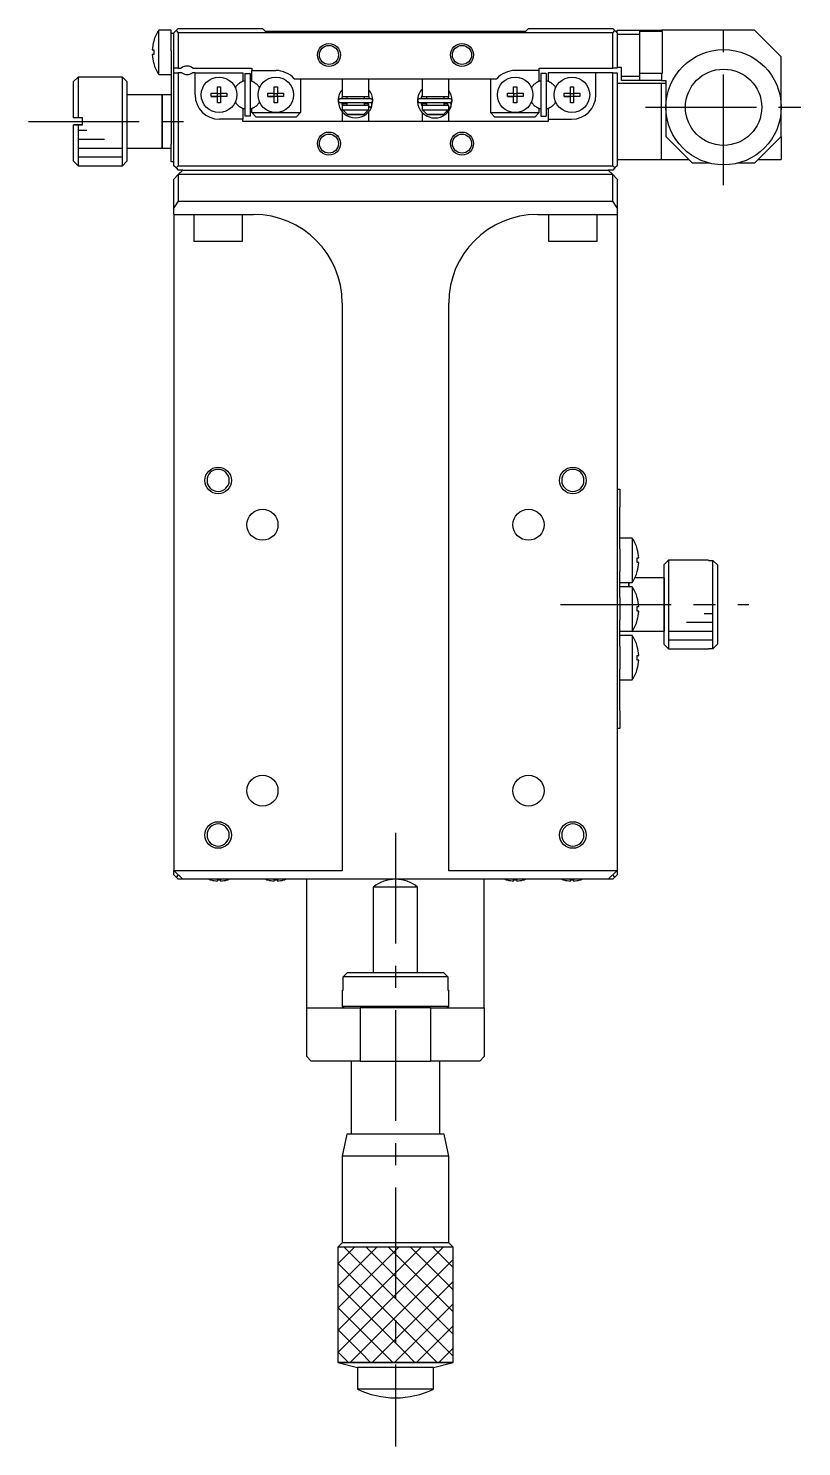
# Model space of a CAD drawing. Extents: x -319 to 370, y 6 to 505.
# Drawn here: x -66 to 21.2, y 344.7 to 504.7 of the extents above; entities that cross this region are included whole.
import ezdxf

# ---------------------------------------------------------------- set-up
doc = ezdxf.new("R2010")
doc.units = 0
doc.header["$LTSCALE"] = 10
doc.linetypes.add('CENTER', pattern=[2, 1.25, -0.25, 0.25, -0.25])
doc.linetypes.add('DASHED', pattern=[3.5, 2, -1.5])
doc.layers.get('0').update_dxf_attribs({"linetype": 'CONTINUOUS'})
doc.layers.add('CENTER', color=1, linetype='CENTER')

msp = doc.modelspace()

# ---------------------------------------------------------------- linework, layer by layer
at = {"color": 7, "linetype": 'CONTINUOUS'}
for p, q in [((-51.261855, 499.471103), (-51.261855, 504.471103)), ((-49.870198, 504.471103), (-51.261855, 504.471103)), ((-49.870198, 504.121103), (-49.870198, 504.471103)), ((-49.870198, 504.121103), (-49.570198, 504.121103)), ((-49.870198, 502.121103), (-49.870198, 504.121103)), ((-49.570198, 504.171103), (-49.320198, 504.421103)), ((-49.570198, 500.171103), (-49.570198, 504.171103)), ((-49.070198, 504.671103), (-49.320198, 504.421103)), ((-49.320198, 504.421103), (-49.070198, 504.171103)), ((-49.070198, 504.671103), (-39.570198, 504.671103)), ((-49.070198, 504.171103), (-49.070198, 500.171103)), ((-0.070198, 504.171103), (-49.070198, 504.171103)), ((-39.220198, 504.321103), (-39.570198, 504.671103)), ((-9.920198, 504.321103), (-39.220198, 504.321103)), ((-9.570198, 504.671103), (-9.920198, 504.321103)), ((-9.570198, 504.671103), (-0.070198, 504.671103)), ((0.179802, 504.421103), (-0.070198, 504.671103)), ((-0.070198, 504.171103), (0.179802, 504.421103)), ((-0.070198, 500.171103), (-0.070198, 504.171103)), ((0.179802, 504.421103), (0.429802, 504.171103)), ((0.429802, 504.471103), (2.929802, 504.471103)), ((0.429802, 504.171103), (0.429802, 504.471103)), ((0.429802, 504.171103), (0.429802, 500.171103)), ((2.929802, 504.471103), (2.929802, 503.971103)), ((2.929802, 504.471103), (5.429802, 504.471103)), ((5.429802, 504.401925), (2.929802, 504.401925)), ((5.529802, 504.321103), (2.929802, 504.321103)), ((5.429802, 504.471103), (5.429802, 504.401925)), ((15.929802, 504.471103), (5.429802, 504.471103)), ((5.429802, 504.401925), (5.429802, 504.321103)), ((5.529802, 499.621103), (5.529802, 504.321103)), ((18.929802, 501.471103), (15.929802, 504.471103)), ((-51.839634, 503.233036), (-51.832778, 503.229693)), ((2.929802, 503.971103), (0.429802, 503.971103)), ((2.929802, 503.971103), (2.929802, 499.271103)), ((-52.00515, 502.231103), (-51.832778, 502.231103)), ((-51.832778, 501.711103), (-52.00515, 501.711103)), ((-51.832778, 502.231103), (-51.832778, 501.711103)), ((-49.870198, 502.121103), (-49.870198, 500.896103)), ((-49.870198, 500.896103), (-49.870198, 491.621103)), ((18.929802, 495.771103), (18.929802, 501.471103)), ((-51.832778, 500.712514), (-51.839634, 500.70917)), ((-51.261855, 499.471103), (-49.870198, 499.471103)), ((-49.570198, 499.671103), (-49.570198, 500.171103)), ((-49.070198, 500.171103), (-49.570198, 500.171103)), ((-49.570198, 489.171103), (-49.570198, 499.671103)), ((-49.570198, 499.671103), (-49.070198, 499.671103)), ((-49.070198, 500.171103), (-48.731636, 500.171103)), ((-49.070198, 499.671103), (-49.070198, 489.171103)), ((-48.670198, 499.671103), (-49.070198, 499.671103)), ((-47.170198, 499.671103), (-47.470198, 499.671103)), ((-47.40876, 500.171103), (-40.770198, 500.171103)), ((-47.170198, 497.171103), (-47.170198, 499.671103)), ((-47.170198, 499.671103), (-41.770198, 499.671103)), ((-41.770198, 499.671103), (-41.770198, 498.715515)), ((-41.570198, 499.571103), (-41.570198, 494.771103)), ((-41.570198, 499.571103), (-40.970198, 499.571103)), ((-40.970198, 499.571103), (-40.970198, 494.771103)), ((-40.770198, 500.171103), (-40.770198, 499.921103)), ((-40.770198, 499.921103), (-38.070198, 499.921103)), ((-40.770198, 498.715515), (-40.770198, 499.921103)), ((-8.370198, 499.921103), (-11.070198, 499.921103)), ((-8.370198, 499.921103), (-8.370198, 500.171103)), ((-8.370198, 500.171103), (-0.070198, 500.171103)), ((-8.370198, 498.715515), (-8.370198, 499.921103)), ((-7.570198, 499.571103), (-8.170198, 499.571103)), ((-8.170198, 499.571103), (-8.170198, 494.771103)), ((-7.570198, 499.571103), (-7.570198, 494.771103)), ((-7.370198, 499.671103), (-7.370198, 498.715515)), ((-1.970198, 499.671103), (-7.370198, 499.671103)), ((-1.970198, 497.171103), (-1.970198, 499.671103)), ((-0.070198, 499.671103), (-1.970198, 499.671103)), ((0.429802, 500.171103), (-0.070198, 500.171103)), ((-0.070198, 489.171103), (-0.070198, 499.671103)), ((-0.070198, 499.671103), (0.429802, 499.671103)), ((0.929802, 500.271103), (0.429802, 500.271103)), ((0.429802, 499.671103), (0.429802, 489.171103)), ((0.929802, 499.271103), (0.929802, 500.271103)), ((0.929802, 499.271103), (2.929802, 499.271103)), ((0.929802, 498.771103), (0.929802, 499.271103)), ((2.929802, 499.621103), (5.529802, 499.621103)), ((2.929802, 499.271103), (2.929802, 498.771103)), ((5.429802, 499.621103), (5.429802, 498.811367)), ((-60.370198, 499.171103), (-60.870198, 498.671103)), ((-60.870198, 494.571103), (-60.870198, 498.671103)), ((-60.370198, 499.171103), (-60.370198, 494.571103)), ((-55.370198, 499.171103), (-60.370198, 499.171103)), ((-55.370198, 489.171103), (-55.370198, 499.171103)), ((-54.870198, 498.671103), (-55.370198, 499.171103)), ((-54.870198, 498.671103), (-54.870198, 489.671103)), ((-44.650198, 498.057465), (-44.290198, 498.057465)), ((-44.650198, 497.351103), (-44.650198, 498.057465)), ((-44.290198, 498.057465), (-44.290198, 497.351103)), ((-41.770198, 498.715515), (-42.063948, 498.545919)), ((-40.476448, 498.545919), (-40.770198, 498.715515)), ((-38.250198, 498.057465), (-37.890198, 498.057465)), ((-38.250198, 497.351103), (-38.250198, 498.057465)), ((-37.890198, 498.057465), (-37.890198, 497.351103)), ((-35.991135, 498.971103), (-13.14926, 498.971103)), ((-35.270198, 498.971103), (-35.270198, 495.171103)), ((-30.570198, 498.971103), (-30.570198, 496.971103)), ((-27.570198, 496.971103), (-27.570198, 498.971103)), ((-21.570198, 498.971103), (-21.570198, 496.971103)), ((-18.570198, 496.971103), (-18.570198, 498.971103)), ((-13.870198, 498.971103), (-13.870198, 495.171103)), ((-11.250198, 498.057465), (-10.890198, 498.057465)), ((-11.250198, 497.351103), (-11.250198, 498.057465)), ((-10.890198, 498.057465), (-10.890198, 497.351103)), ((-8.663948, 498.545919), (-8.370198, 498.715515)), ((-7.370198, 498.715515), (-7.076448, 498.545919)), ((-4.850198, 498.057465), (-4.490198, 498.057465)), ((-4.850198, 497.351103), (-4.850198, 498.057465)), ((-4.490198, 498.057465), (-4.490198, 497.351103)), ((0.429802, 498.471103), (5.429802, 498.471103)), ((2.929802, 498.771103), (0.929802, 498.771103)), ((2.929802, 498.811367), (5.429802, 498.811367)), ((5.429802, 498.771103), (2.929802, 498.771103)), ((5.429802, 498.811367), (5.429802, 498.771103)), ((5.429802, 498.771103), (5.929802, 498.771103)), ((5.429802, 489.871103), (5.429802, 498.471103)), ((5.429802, 498.471103), (5.929802, 498.471103)), ((5.929802, 498.771103), (5.929802, 495.771103)), ((-50.870198, 497.171103), (-54.870198, 497.171103)), ((-50.870198, 497.171103), (-50.870198, 491.171103)), ((-50.870198, 491.171103), (-50.870198, 497.171103)), ((-49.870198, 497.171103), (-50.870198, 497.171103)), ((-45.356559, 497.351103), (-44.650198, 497.351103)), ((-45.356559, 496.991103), (-45.356559, 497.351103)), ((-44.650198, 496.991103), (-45.356559, 496.991103)), ((-45.356559, 496.991103), (-44.650198, 496.991103)), ((-44.639826, 497.340731), (-44.650198, 497.351103)), ((-44.639826, 497.001475), (-44.650198, 496.991103)), ((-44.650198, 496.284742), (-44.650198, 496.991103)), ((-44.290198, 496.284742), (-44.650198, 496.284742)), ((-44.639826, 497.340731), (-44.30057, 497.340731)), ((-44.639826, 497.001475), (-44.639826, 497.340731)), ((-44.30057, 497.001475), (-44.639826, 497.001475)), ((-44.30057, 497.340731), (-44.290198, 497.351103)), ((-44.30057, 497.340731), (-44.30057, 497.001475)), ((-44.30057, 497.001475), (-44.290198, 496.991103)), ((-44.290198, 497.351103), (-43.583836, 497.351103)), ((-44.290198, 496.991103), (-44.290198, 496.284742)), ((-43.583836, 496.991103), (-44.290198, 496.991103)), ((-43.583836, 496.991103), (-44.290198, 496.991103)), ((-43.583836, 497.351103), (-43.583836, 496.991103)), ((-38.956559, 497.351103), (-38.250198, 497.351103)), ((-38.956559, 496.991103), (-38.956559, 497.351103)), ((-38.250198, 496.991103), (-38.956559, 496.991103)), ((-38.956559, 496.991103), (-38.250198, 496.991103)), ((-38.239826, 497.340731), (-38.250198, 497.351103)), ((-38.239826, 497.001475), (-38.250198, 496.991103)), ((-38.250198, 496.284742), (-38.250198, 496.991103)), ((-37.890198, 496.284742), (-38.250198, 496.284742)), ((-38.239826, 497.340731), (-37.90057, 497.340731)), ((-38.239826, 497.001475), (-38.239826, 497.340731)), ((-37.90057, 497.001475), (-38.239826, 497.001475)), ((-37.90057, 497.340731), (-37.890198, 497.351103)), ((-37.90057, 497.340731), (-37.90057, 497.001475)), ((-37.90057, 497.001475), (-37.890198, 496.991103)), ((-37.890198, 497.351103), (-37.183836, 497.351103)), ((-37.890198, 496.991103), (-37.890198, 496.284742)), ((-37.183836, 496.991103), (-37.890198, 496.991103)), ((-37.183836, 496.991103), (-37.890198, 496.991103)), ((-37.183836, 497.351103), (-37.183836, 496.991103)), ((-31.027018, 496.497014), (-31.023391, 496.396389)), ((-27.328244, 496.718953), (-30.828244, 496.718953)), ((-30.828244, 496.318953), (-27.328244, 496.318953)), ((-30.528798, 495.970923), (-30.616243, 496.318951)), ((-30.615925, 496.718955), (-30.561619, 496.971216)), ((-30.570198, 496.971103), (-30.070198, 496.971103)), ((-30.570198, 496.971103), (-27.570198, 496.971103)), ((-30.526727, 496.025229), (-30.526263, 496.040062)), ((-30.526432, 496.010393), (-30.526727, 496.025229)), ((-30.525379, 495.995596), (-30.526432, 496.010393)), ((-30.526263, 496.040062), (-30.525042, 496.054855)), ((-30.525042, 496.054855), (-30.523067, 496.069567)), ((-30.523067, 496.069567), (-30.520344, 496.08416)), ((-30.520344, 496.08416), (-30.51688, 496.098595)), ((-30.51688, 496.098595), (-30.512686, 496.112834)), ((-30.512686, 496.112834), (-30.507773, 496.126841)), ((-30.507773, 496.126841), (-30.502156, 496.140579)), ((-30.502156, 496.140579), (-30.495852, 496.154013)), ((-30.495852, 496.154013), (-30.488878, 496.167109)), ((-30.488878, 496.167109), (-30.481254, 496.179834)), ((-30.070198, 496.171103), (-30.486947, 496.171103)), ((-30.481254, 496.179834), (-30.473, 496.192157)), ((-30.473, 496.192157), (-30.464141, 496.204048)), ((-30.464141, 496.204048), (-30.4547, 496.215478)), ((-30.4547, 496.215478), (-30.444703, 496.22642)), ((-30.444703, 496.22642), (-30.434176, 496.236847)), ((-30.434176, 496.236847), (-30.423147, 496.246737)), ((-30.423147, 496.246737), (-30.411644, 496.256067)), ((-30.411644, 496.256067), (-30.399698, 496.264815)), ((-30.399698, 496.264815), (-30.387338, 496.272962)), ((-30.387338, 496.272962), (-30.374596, 496.280489)), ((-30.374596, 496.280489), (-30.361503, 496.287382)), ((-30.361503, 496.287382), (-30.348091, 496.293624)), ((-30.348091, 496.293624), (-30.334393, 496.299203)), ((-30.334393, 496.299203), (-30.320442, 496.304106)), ((-30.320442, 496.304106), (-30.306273, 496.308324)), ((-30.306273, 496.308324), (-30.291917, 496.311847)), ((-30.291917, 496.311847), (-30.27741, 496.314669)), ((-30.27741, 496.314669), (-30.262786, 496.316784)), ((-30.262786, 496.316784), (-30.248079, 496.318187)), ((-30.248079, 496.318187), (-30.233323, 496.318876)), ((-30.233323, 496.318876), (-30.226633, 496.318953)), ((-30.070198, 496.971103), (-28.070198, 496.971103)), ((-30.070198, 496.971103), (-28.070198, 496.971103)), ((-30.070198, 496.971103), (-30.070198, 496.718953)), ((-30.070198, 496.318953), (-30.070198, 495.971103)), ((-28.070198, 496.971103), (-27.570198, 496.971103)), ((-28.070198, 496.718953), (-28.070198, 496.971103)), ((-28.070198, 495.971103), (-28.070198, 496.318953)), ((-27.669979, 496.171103), (-28.070198, 496.171103)), ((-27.929855, 496.318953), (-27.915866, 496.318625)), ((-27.915866, 496.318625), (-27.901135, 496.317583)), ((-27.901135, 496.317583), (-27.886473, 496.315829)), ((-27.886473, 496.315829), (-27.871914, 496.313367)), ((-27.871914, 496.313367), (-27.857494, 496.310202)), ((-27.857494, 496.310202), (-27.843246, 496.306343)), ((-27.843246, 496.306343), (-27.829203, 496.301796)), ((-27.829203, 496.301796), (-27.815398, 496.296572)), ((-27.815398, 496.296572), (-27.801865, 496.290683)), ((-27.801865, 496.290683), (-27.788635, 496.284141)), ((-27.788635, 496.284141), (-27.77574, 496.27696)), ((-27.77574, 496.27696), (-27.763212, 496.269156)), ((-27.763212, 496.269156), (-27.751081, 496.260747)), ((-27.751081, 496.260747), (-27.739377, 496.25175)), ((-27.739377, 496.25175), (-27.72813, 496.242187)), ((-27.72813, 496.242187), (-27.717367, 496.232077)), ((-27.717367, 496.232077), (-27.707116, 496.221445)), ((-27.707116, 496.221445), (-27.697404, 496.210314)), ((-27.697404, 496.210314), (-27.688256, 496.198711)), ((-27.688256, 496.198711), (-27.679697, 496.186662)), ((-27.679697, 496.186662), (-27.671749, 496.174196)), ((-27.671749, 496.174196), (-27.664435, 496.161343)), ((-27.664435, 496.161343), (-27.657775, 496.148133)), ((-27.657775, 496.148133), (-27.651787, 496.1346)), ((-27.651787, 496.1346), (-27.64649, 496.120776)), ((-27.64649, 496.120776), (-27.641898, 496.106697)), ((-27.641898, 496.106697), (-27.638026, 496.092398)), ((-27.638026, 496.092398), (-27.634885, 496.077915)), ((-27.634885, 496.077915), (-27.632485, 496.063287)), ((-27.632485, 496.063287), (-27.630833, 496.048551)), ((-27.630413, 496.004085), (-27.631788, 495.989307)), ((-27.630833, 496.048551), (-27.629935, 496.033746)), ((-27.629795, 496.018911), (-27.630413, 496.004085)), ((-27.629935, 496.033746), (-27.629795, 496.018911)), ((-27.595011, 496.971238), (-27.540263, 496.71898)), ((-27.296406, 496.319635), (-27.297242, 496.321393)), ((-27.282389, 496.288045), (-27.296406, 496.319635)), ((-27.26997, 496.255808), (-27.282389, 496.288045)), ((-27.259178, 496.223002), (-27.26997, 496.255808)), ((-27.265163, 495.803935), (-27.129564, 496.491629)), ((-27.250039, 496.189708), (-27.259178, 496.223002)), ((-27.242576, 496.156008), (-27.250039, 496.189708)), ((-27.236806, 496.121983), (-27.242576, 496.156008)), ((-27.232743, 496.087717), (-27.236806, 496.121983)), ((-27.230397, 496.053294), (-27.232743, 496.087717)), ((-27.230875, 495.984313), (-27.229774, 496.018798)), ((-27.229774, 496.018798), (-27.230397, 496.053294)), ((-22.08506, 496.486274), (-22.081434, 496.38565)), ((-18.386287, 496.708214), (-21.886287, 496.708214)), ((-21.886287, 496.308214), (-18.386287, 496.308214)), ((-21.589084, 495.966158), (-21.674286, 496.308212)), ((-21.673968, 496.708216), (-21.605735, 497.004039)), ((-21.605735, 497.004039), (-21.570333, 497.098925)), ((-21.584769, 496.01449), (-21.584306, 496.029323)), ((-21.584474, 495.999654), (-21.584769, 496.01449)), ((-21.584306, 496.029323), (-21.583085, 496.044116)), ((-21.583085, 496.044116), (-21.58111, 496.058828)), ((-21.58111, 496.058828), (-21.578386, 496.073421)), ((-21.578386, 496.073421), (-21.574922, 496.087856)), ((-21.574922, 496.087856), (-21.570728, 496.102095)), ((-21.570728, 496.102095), (-21.565816, 496.116102)), ((-21.570198, 496.971103), (-18.570198, 496.971103)), ((-21.570198, 496.971103), (-21.070198, 496.971103)), ((-21.570198, 496.103607), (-21.570198, 495.971103)), ((-21.565816, 496.116102), (-21.560199, 496.12984)), ((-21.560199, 496.12984), (-21.553895, 496.143274)), ((-21.553895, 496.143274), (-21.54692, 496.15637)), ((-21.54692, 496.15637), (-21.539296, 496.169095)), ((-21.539296, 496.169095), (-21.531043, 496.181418)), ((-21.070198, 496.171103), (-21.538023, 496.171103)), ((-21.531043, 496.181418), (-21.522184, 496.193309)), ((-21.522184, 496.193309), (-21.512743, 496.204739)), ((-21.512743, 496.204739), (-21.502745, 496.21568)), ((-21.502745, 496.21568), (-21.492218, 496.226108)), ((-21.492218, 496.226108), (-21.481189, 496.235998)), ((-21.481189, 496.235998), (-21.469687, 496.245328)), ((-21.469687, 496.245328), (-21.45774, 496.254076)), ((-21.45774, 496.254076), (-21.445381, 496.262222)), ((-21.445381, 496.262222), (-21.432638, 496.26975)), ((-21.432638, 496.26975), (-21.419545, 496.276643)), ((-21.419545, 496.276643), (-21.406133, 496.282885)), ((-21.406133, 496.282885), (-21.392436, 496.288463)), ((-21.392436, 496.288463), (-21.378485, 496.293367)), ((-21.378485, 496.293367), (-21.364315, 496.297584)), ((-21.364315, 496.297584), (-21.34996, 496.301108)), ((-21.34996, 496.301108), (-21.335453, 496.30393)), ((-21.335453, 496.30393), (-21.320828, 496.306044)), ((-21.320828, 496.306044), (-21.306121, 496.307448)), ((-21.306121, 496.307448), (-21.291366, 496.308137)), ((-21.291366, 496.308137), (-21.284676, 496.308214)), ((-21.070198, 496.971103), (-19.070198, 496.971103)), ((-21.070198, 496.971103), (-19.070198, 496.971103)), ((-21.070198, 496.971103), (-21.070198, 496.708214)), ((-21.070198, 496.308214), (-21.070198, 495.971103)), ((-19.070198, 496.971103), (-18.570198, 496.971103)), ((-19.070198, 496.708214), (-19.070198, 496.971103)), ((-19.070198, 495.971103), (-19.070198, 496.308214)), ((-18.73462, 496.171103), (-19.070198, 496.171103)), ((-18.987898, 496.308214), (-18.973909, 496.307886)), ((-18.973909, 496.307886), (-18.959177, 496.306844)), ((-18.959177, 496.306844), (-18.944515, 496.30509)), ((-18.944515, 496.30509), (-18.929957, 496.302628)), ((-18.929957, 496.302628), (-18.915537, 496.299463)), ((-18.915537, 496.299463), (-18.901288, 496.295603)), ((-18.901288, 496.295603), (-18.887245, 496.291057)), ((-18.887245, 496.291057), (-18.873441, 496.285833)), ((-18.873441, 496.285833), (-18.859907, 496.279944)), ((-18.859907, 496.279944), (-18.846677, 496.273402)), ((-18.846677, 496.273402), (-18.833783, 496.266221)), ((-18.833783, 496.266221), (-18.821255, 496.258417)), ((-18.821255, 496.258417), (-18.809124, 496.250008)), ((-18.809124, 496.250008), (-18.79742, 496.241011)), ((-18.79742, 496.241011), (-18.786172, 496.231447)), ((-18.786172, 496.231447), (-18.775409, 496.221338)), ((-18.775409, 496.221338), (-18.765159, 496.210706)), ((-18.765159, 496.210706), (-18.755447, 496.199575)), ((-18.755447, 496.199575), (-18.746299, 496.187972)), ((-18.746299, 496.187972), (-18.737739, 496.175923)), ((-18.737739, 496.175923), (-18.729792, 496.163457)), ((-18.729792, 496.163457), (-18.722478, 496.150604)), ((-18.722478, 496.150604), (-18.715817, 496.137394)), ((-18.715817, 496.137394), (-18.70983, 496.123861)), ((-18.70983, 496.123861), (-18.704533, 496.110037)), ((-18.704533, 496.110037), (-18.699941, 496.095958)), ((-18.699941, 496.095958), (-18.696069, 496.081659)), ((-18.696069, 496.081659), (-18.692927, 496.067176)), ((-18.692927, 496.067176), (-18.690527, 496.052548)), ((-18.690527, 496.052548), (-18.688875, 496.037812)), ((-18.688875, 496.037812), (-18.687978, 496.023007)), ((-18.687837, 496.008172), (-18.688455, 495.993346)), ((-18.687978, 496.023007), (-18.687837, 496.008172)), ((-18.656384, 496.971255), (-18.598305, 496.708241)), ((-18.354449, 496.308895), (-18.355285, 496.310653)), ((-18.340432, 496.277306), (-18.354449, 496.308895)), ((-18.328013, 496.245069), (-18.340432, 496.277306)), ((-18.317221, 496.212263), (-18.328013, 496.245069)), ((-18.323206, 495.793195), (-18.187606, 496.48089)), ((-18.308082, 496.178969), (-18.317221, 496.212263)), ((-18.300619, 496.145269), (-18.308082, 496.178969)), ((-18.294848, 496.111244), (-18.300619, 496.145269)), ((-18.290785, 496.076978), (-18.294848, 496.111244)), ((-18.288439, 496.042555), (-18.290785, 496.076978)), ((-18.288918, 495.973573), (-18.287816, 496.008059)), ((-18.287816, 496.008059), (-18.288439, 496.042555)), ((-11.956559, 497.351103), (-11.250198, 497.351103)), ((-11.956559, 496.991103), (-11.956559, 497.351103)), ((-11.250198, 496.991103), (-11.956559, 496.991103)), ((-11.956559, 496.991103), (-11.250198, 496.991103)), ((-11.239826, 497.340731), (-11.250198, 497.351103)), ((-11.239826, 497.001475), (-11.250198, 496.991103)), ((-11.250198, 496.284742), (-11.250198, 496.991103)), ((-10.890198, 496.284742), (-11.250198, 496.284742)), ((-11.239826, 497.340731), (-10.90057, 497.340731)), ((-11.239826, 497.001475), (-11.239826, 497.340731)), ((-10.90057, 497.001475), (-11.239826, 497.001475)), ((-10.90057, 497.340731), (-10.890198, 497.351103)), ((-10.90057, 497.340731), (-10.90057, 497.001475)), ((-10.90057, 497.001475), (-10.890198, 496.991103)), ((-10.890198, 497.351103), (-10.183836, 497.351103)), ((-10.890198, 496.991103), (-10.890198, 496.284742)), ((-10.183836, 496.991103), (-10.890198, 496.991103)), ((-10.183836, 496.991103), (-10.890198, 496.991103)), ((-10.183836, 497.351103), (-10.183836, 496.991103)), ((-5.556559, 497.351103), (-4.850198, 497.351103)), ((-5.556559, 496.991103), (-5.556559, 497.351103)), ((-4.850198, 496.991103), (-5.556559, 496.991103)), ((-5.556559, 496.991103), (-4.850198, 496.991103)), ((-4.839826, 497.340731), (-4.850198, 497.351103)), ((-4.839826, 497.001475), (-4.850198, 496.991103)), ((-4.850198, 496.284742), (-4.850198, 496.991103)), ((-4.490198, 496.284742), (-4.850198, 496.284742)), ((-4.839826, 497.340731), (-4.50057, 497.340731)), ((-4.839826, 497.001475), (-4.839826, 497.340731)), ((-4.50057, 497.001475), (-4.839826, 497.001475)), ((-4.50057, 497.340731), (-4.490198, 497.351103)), ((-4.50057, 497.340731), (-4.50057, 497.001475)), ((-4.50057, 497.001475), (-4.490198, 496.991103)), ((-4.490198, 497.351103), (-3.783836, 497.351103)), ((-4.490198, 496.991103), (-4.490198, 496.284742)), ((-3.783836, 496.991103), (-4.490198, 496.991103)), ((-3.783836, 496.991103), (-4.490198, 496.991103)), ((-3.783836, 497.351103), (-3.783836, 496.991103)), ((-60.370198, 494.571103), (-60.870198, 494.571103)), ((-59.870198, 494.571103), (-60.370198, 494.571103)), ((-59.870198, 493.771103), (-59.870198, 494.571103)), ((-41.770198, 494.421103), (-44.420198, 494.421103)), ((-42.063948, 495.796288), (-41.770198, 495.626691)), ((-41.770198, 495.626691), (-41.770198, 494.421103)), ((-41.770198, 494.171103), (-41.770198, 494.421103)), ((-40.970198, 494.771103), (-41.570198, 494.771103)), ((-40.770198, 495.626691), (-40.476448, 495.796288)), ((-40.770198, 495.171103), (-40.770198, 495.626691)), ((-40.770198, 495.171103), (-38.070198, 495.171103)), ((-40.270198, 494.671103), (-40.770198, 495.171103)), ((-35.770198, 494.671103), (-40.270198, 494.671103)), ((-38.070198, 495.171103), (-35.270198, 495.171103)), ((-35.270198, 495.171103), (-35.770198, 494.671103)), ((-30.891087, 495.804606), (-30.87106, 495.751939)), ((-30.870209, 495.752379), (-30.846623, 495.699468)), ((-27.570198, 495.971103), (-30.570198, 495.971103)), ((-30.570198, 495.971103), (-30.570198, 495.471103)), ((-30.570198, 495.471103), (-30.515881, 495.471103)), ((-30.570198, 495.266164), (-30.570198, 495.266061)), ((-30.570198, 495.265816), (-30.570198, 495.26571)), ((-30.570198, 495.264979), (-30.570198, 494.171103)), ((-30.523573, 495.980874), (-30.525379, 495.995596)), ((-30.521946, 495.971089), (-30.523573, 495.980874)), ((-30.515881, 495.471103), (-27.624515, 495.471103)), ((-29.986713, 494.971103), (-30.515881, 495.471103)), ((-28.153683, 494.971103), (-29.986713, 494.971103)), ((-29.986713, 494.971103), (-28.153683, 494.971103)), ((-27.624515, 495.471103), (-28.153683, 494.971103)), ((-27.633916, 495.974618), (-27.634542, 495.971091)), ((-27.631788, 495.989307), (-27.633916, 495.974618)), ((-27.624515, 495.471103), (-27.570198, 495.471103)), ((-27.518524, 495.812744), (-27.570207, 495.838181)), ((-27.570198, 495.471103), (-27.570198, 495.971103)), ((-27.570198, 495.849272), (-27.557789, 495.842932)), ((-27.570198, 494.171103), (-27.570198, 495.284444)), ((-27.557789, 495.842932), (-27.544833, 495.836515)), ((-27.544833, 495.836515), (-27.531412, 495.830062)), ((-27.531412, 495.830062), (-27.517607, 495.823611)), ((-27.290236, 495.743067), (-27.518524, 495.812744)), ((-27.517607, 495.823611), (-27.503504, 495.817204)), ((-27.503504, 495.817204), (-27.48919, 495.810879)), ((-27.48919, 495.810879), (-27.474754, 495.804676)), ((-27.474754, 495.804676), (-27.460284, 495.798633)), ((-27.460284, 495.798633), (-27.445869, 495.792787)), ((-27.445869, 495.792787), (-27.4316, 495.787175)), ((-27.4316, 495.787175), (-27.417563, 495.78183)), ((-27.417563, 495.78183), (-27.403846, 495.776786)), ((-27.403846, 495.776786), (-27.390533, 495.772074)), ((-27.390533, 495.772074), (-27.377706, 495.767724)), ((-27.377706, 495.767724), (-27.365445, 495.763761)), ((-27.365445, 495.763761), (-27.353825, 495.760211)), ((-27.353825, 495.760211), (-27.342919, 495.757095)), ((-27.342919, 495.757095), (-27.332792, 495.754433)), ((-27.332792, 495.754433), (-27.323509, 495.752241)), ((-27.323509, 495.752241), (-27.315125, 495.750532)), ((-27.315125, 495.750532), (-27.307694, 495.749318)), ((-27.307694, 495.749318), (-27.30126, 495.748605)), ((-27.30126, 495.748605), (-27.295864, 495.748399)), ((-27.295864, 495.748399), (-27.291538, 495.748699)), ((-27.291538, 495.748699), (-27.289322, 495.749164)), ((-27.289322, 495.749164), (-27.285428, 495.751939)), ((-27.285428, 495.751939), (-27.273274, 495.78233)), ((-27.273274, 495.78233), (-27.262021, 495.81499)), ((-27.262021, 495.81499), (-27.252415, 495.848163)), ((-27.252415, 495.848163), (-27.244481, 495.881764)), ((-27.244481, 495.881764), (-27.238237, 495.915712)), ((-27.238237, 495.915712), (-27.233699, 495.949923)), ((-27.233699, 495.949923), (-27.230875, 495.984313)), ((-21.94913, 495.793867), (-21.929103, 495.7412)), ((-21.928252, 495.74164), (-21.904666, 495.688729)), ((-21.570311, 495.918277), (-21.589084, 495.966158)), ((-21.583422, 495.984856), (-21.584474, 495.999654)), ((-21.581722, 495.970857), (-21.583422, 495.984856)), ((-21.570277, 495.922228), (-21.581722, 495.970857)), ((-18.570198, 495.971103), (-21.570198, 495.971103)), ((-21.570198, 495.971103), (-21.570198, 495.471103)), ((-21.570198, 495.471103), (-21.515881, 495.471103)), ((-21.570198, 495.188465), (-21.570198, 494.171103)), ((-21.515881, 495.471103), (-18.624515, 495.471103)), ((-20.986713, 494.971103), (-21.515881, 495.471103)), ((-19.153683, 494.971103), (-20.986713, 494.971103)), ((-20.986713, 494.971103), (-19.153683, 494.971103)), ((-18.624515, 495.471103), (-19.153683, 494.971103)), ((-18.68983, 495.978568), (-18.690818, 495.97109)), ((-18.688455, 495.993346), (-18.68983, 495.978568)), ((-18.624515, 495.471103), (-18.570198, 495.471103)), ((-18.348281, 495.732329), (-18.570201, 495.799112)), ((-18.570198, 495.471103), (-18.570198, 495.971103)), ((-18.570198, 495.810374), (-18.556258, 495.804107)), ((-18.570198, 495.349398), (-18.570198, 495.349686)), ((-18.570198, 495.348283), (-18.570198, 495.348495)), ((-18.570198, 494.171103), (-18.570198, 495.348239)), ((-18.556258, 495.804107), (-18.542145, 495.797934)), ((-18.542145, 495.797934), (-18.527945, 495.791892)), ((-18.527945, 495.791892), (-18.513741, 495.786016)), ((-18.513741, 495.786016), (-18.499618, 495.780341)), ((-18.499618, 495.780341), (-18.485661, 495.774901)), ((-18.485661, 495.774901), (-18.471952, 495.769729)), ((-18.471952, 495.769729), (-18.458573, 495.764856)), ((-18.458573, 495.764856), (-18.445603, 495.76031)), ((-18.445603, 495.76031), (-18.433121, 495.756118)), ((-18.433121, 495.756118), (-18.421199, 495.752306)), ((-18.421199, 495.752306), (-18.40991, 495.748896)), ((-18.40991, 495.748896), (-18.39932, 495.745908)), ((-18.39932, 495.745908), (-18.389493, 495.743361)), ((-18.389493, 495.743361), (-18.380487, 495.741269)), ((-18.380487, 495.741269), (-18.372356, 495.739645)), ((-18.372356, 495.739645), (-18.365147, 495.738498)), ((-18.365147, 495.738498), (-18.358905, 495.737836)), ((-18.358905, 495.737836), (-18.353666, 495.737663)), ((-18.353666, 495.737663), (-18.349461, 495.737978)), ((-18.349461, 495.737978), (-18.347365, 495.738424)), ((-18.347365, 495.738424), (-18.343471, 495.7412)), ((-18.343471, 495.7412), (-18.331317, 495.77159)), ((-18.331317, 495.77159), (-18.320063, 495.804251)), ((-18.320063, 495.804251), (-18.310458, 495.837424)), ((-18.310458, 495.837424), (-18.302524, 495.871025)), ((-18.302524, 495.871025), (-18.29628, 495.904973)), ((-18.29628, 495.904973), (-18.291741, 495.939183)), ((-18.291741, 495.939183), (-18.288918, 495.973573)), ((-13.870198, 495.171103), (-11.070198, 495.171103)), ((-13.370198, 494.671103), (-13.870198, 495.171103)), ((-8.870198, 494.671103), (-13.370198, 494.671103)), ((-11.070198, 495.171103), (-8.370198, 495.171103)), ((-8.370198, 495.171103), (-8.870198, 494.671103)), ((-8.370198, 495.626691), (-8.663948, 495.796288)), ((-8.370198, 495.171103), (-8.370198, 495.626691)), ((-8.170198, 494.771103), (-7.570198, 494.771103)), ((-7.076448, 495.796288), (-7.370198, 495.626691)), ((-7.370198, 495.626691), (-7.370198, 494.421103)), ((-7.370198, 494.421103), (-7.370198, 494.171103)), ((-7.370198, 494.421103), (-4.720198, 494.421103)), ((5.929802, 495.771103), (5.929802, 492.471103)), ((18.929802, 492.471103), (18.929802, 495.771103)), ((-60.370198, 493.771103), (-60.870198, 493.771103)), ((-60.870198, 493.771103), (-60.370198, 493.771103)), ((-60.870198, 489.671103), (-60.870198, 493.771103)), ((-59.870198, 493.771103), (-60.370198, 493.771103)), ((-60.370198, 493.771103), (-60.370198, 489.171103)), ((-60.370198, 493.771103), (-59.870198, 493.771103)), ((-39.570198, 494.171103), (-41.770198, 494.171103)), ((-7.370198, 494.171103), (-39.570198, 494.171103)), ((-49.870198, 489.621103), (-49.870198, 491.621103)), ((5.929802, 492.471103), (8.929802, 489.471103)), ((15.929802, 489.471103), (18.929802, 492.471103)), ((18.929802, 492.471103), (18.929802, 489.871103)), ((-60.870198, 489.671103), (-60.370198, 489.171103)), ((-55.370198, 489.171103), (-54.870198, 489.671103)), ((-54.870198, 491.171103), (-50.870198, 491.171103)), ((-50.870198, 491.171103), (-49.870198, 491.171103)), ((-49.570198, 489.621103), (-49.870198, 489.621103)), ((0.429802, 489.871103), (5.429802, 489.871103)), ((5.429802, 489.871103), (8.529802, 489.871103)), ((16.329802, 489.871103), (18.929802, 489.871103)), ((-60.370198, 489.171103), (-55.370198, 489.171103)), ((-49.320198, 488.921103), (-49.570198, 489.171103)), ((-49.570198, 487.671103), (-49.070198, 488.171103)), ((-49.070198, 489.171103), (-49.320198, 488.921103)), ((-49.320198, 488.921103), (-49.070198, 488.671103)), ((-49.070198, 489.171103), (-0.070198, 489.171103)), ((-49.070198, 488.171103), (-48.570198, 488.671103)), ((-48.570198, 488.671103), (-49.070198, 488.671103)), ((-0.070198, 488.171103), (-49.070198, 488.171103)), ((-49.070198, 488.171103), (-49.070198, 485.171103)), ((-48.570198, 488.671103), (-0.570198, 488.671103)), ((-0.570198, 488.671103), (-0.070198, 488.171103)), ((-0.070198, 488.671103), (-0.570198, 488.671103)), ((0.179802, 488.921103), (-0.070198, 489.171103)), ((0.179802, 488.921103), (-0.070198, 488.671103)), ((-0.070198, 485.171103), (-0.070198, 488.171103)), ((-0.070198, 488.171103), (0.429802, 487.671103)), ((0.429802, 489.171103), (0.179802, 488.921103)), ((10.829806, 489.471103), (8.929802, 489.471103)), ((15.929802, 489.471103), (14.029798, 489.471103)), ((-49.570198, 484.415686), (-49.570198, 487.671103)), ((0.429802, 487.671103), (0.429802, 484.415686)), ((-49.070198, 485.171103), (-49.570198, 484.415686)), ((-49.070198, 485.171103), (-0.070198, 485.171103)), ((0.429802, 484.415686), (-0.070198, 485.171103)), ((-49.570198, 483.671103), (-49.570198, 484.415686)), ((-49.570198, 483.671103), (-40.570198, 483.671103)), ((-49.570198, 483.671103), (-49.570198, 409.671103)), ((-47.320198, 483.671103), (-47.320198, 480.671103)), ((-41.820198, 480.671103), (-41.820198, 483.671103)), ((-8.570198, 483.671103), (0.429802, 483.671103)), ((-7.320198, 483.671103), (-7.320198, 480.671103)), ((-1.820198, 480.671103), (-1.820198, 483.671103)), ((0.429802, 484.415686), (0.429802, 483.671103)), ((0.429802, 483.671103), (0.429802, 409.671103)), ((-47.320198, 480.671103), (-41.820198, 480.671103)), ((-7.320198, 480.671103), (-1.820198, 480.671103)), ((-30.570198, 473.671103), (-30.570198, 409.629344)), ((-18.570198, 409.629344), (-18.570198, 473.671103)), ((0.429802, 452.671103), (0.729802, 452.671103)), ((0.729802, 452.671103), (0.729802, 450.671103)), ((0.729802, 445.946838), (0.729802, 450.671103)), ((2.12146, 447.171103), (0.729802, 447.171103)), ((2.12146, 447.171103), (2.12146, 444.671103)), ((0.729802, 445.946838), (0.729802, 444.671103)), ((2.692383, 445.929693), (2.699238, 445.933036)), ((2.692383, 444.931103), (2.864755, 444.931103)), ((2.692383, 444.411103), (2.692383, 444.931103)), ((0.729802, 444.671103), (0.729802, 443.395368)), ((0.729802, 440.446838), (0.729802, 443.395368)), ((2.12146, 444.671103), (2.12146, 442.171103)), ((2.864755, 444.411103), (2.692383, 444.411103)), ((2.699238, 443.40917), (2.692383, 443.412514)), ((6.229802, 444.671103), (5.729802, 444.171103)), ((5.729802, 442.671103), (5.729802, 444.171103)), ((5.729802, 435.171103), (5.729802, 444.171103)), ((6.229802, 444.671103), (6.229802, 434.671103)), ((10.729802, 444.671103), (6.229802, 444.671103)), ((10.729802, 444.671103), (10.729802, 444.655078)), ((10.729802, 444.655078), (11.229802, 444.655078)), ((11.229802, 434.687129), (11.229802, 444.655078)), ((11.229802, 444.655078), (11.729802, 444.15329)), ((11.729802, 444.15329), (11.729802, 435.188916)), ((0.729802, 442.171103), (2.12146, 442.171103)), ((2.12146, 441.671103), (0.729802, 441.671103)), ((1.729802, 441.671103), (1.729802, 442.171103)), ((1.729802, 442.171103), (1.729802, 441.671103)), ((2.12146, 441.671103), (2.12146, 439.171103)), ((5.729802, 442.671103), (2.410931, 442.671103)), ((5.729802, 436.671103), (5.729802, 442.671103)), ((5.729802, 442.671103), (5.729802, 436.671103)), ((0.729802, 440.446838), (0.729802, 439.171103)), ((2.692383, 440.429693), (2.699238, 440.433036)), ((0.729802, 439.171103), (0.729802, 437.895368)), ((2.12146, 439.171103), (2.12146, 436.671103)), ((2.692383, 439.431103), (2.864755, 439.431103)), ((2.692383, 438.911103), (2.692383, 439.431103)), ((2.864755, 438.911103), (2.692383, 438.911103)), ((0.729802, 434.946838), (0.729802, 437.895368)), ((2.699238, 437.90917), (2.692383, 437.912514)), ((0.729802, 436.671103), (2.12146, 436.671103)), ((2.12146, 436.171103), (0.729802, 436.171103)), ((2.12146, 436.671103), (5.729802, 436.671103)), ((2.12146, 436.171103), (2.12146, 433.671103)), ((5.729802, 435.171103), (5.729802, 436.671103)), ((0.729802, 434.946838), (0.729802, 433.671103)), ((0.729802, 433.671103), (0.729802, 432.395368)), ((2.12146, 433.671103), (2.12146, 431.171103)), ((2.692383, 434.929693), (2.699238, 434.933036)), ((2.692383, 433.931103), (2.864755, 433.931103)), ((2.692383, 433.411103), (2.692383, 433.931103)), ((5.729802, 435.171103), (6.229802, 434.671103)), ((6.229802, 434.671103), (10.729802, 434.671103)), ((10.729802, 434.687129), (10.729802, 434.671103)), ((11.229802, 434.687129), (10.729802, 434.687129)), ((11.729802, 435.188916), (11.229802, 434.687129)), ((0.729802, 427.671103), (0.729802, 432.395368)), ((2.864755, 433.411103), (2.692383, 433.411103)), ((2.699238, 432.40917), (2.692383, 432.412514)), ((0.729802, 431.171103), (2.12146, 431.171103)), ((0.729802, 427.671103), (0.729802, 425.671103)), ((0.729802, 425.671103), (0.429802, 425.671103)), ((-49.570198, 409.171103), (-49.570198, 409.671103)), ((-49.570198, 409.671103), (-49.528438, 409.629344)), ((-49.528438, 409.629344), (-48.570198, 408.671103)), ((-30.570198, 409.629344), (-49.528438, 409.629344)), ((0.388043, 409.629344), (-18.570198, 409.629344)), ((-0.570198, 408.671103), (0.388043, 409.629344)), ((0.388043, 409.629344), (0.429802, 409.671103)), ((0.429802, 409.671103), (0.429802, 409.171103)), ((-49.570198, 409.171103), (-49.320198, 408.921103)), ((-49.070198, 409.171103), (-49.320198, 408.921103)), ((-49.320198, 408.921103), (-49.070198, 408.671103)), ((-48.570198, 408.671103), (-49.070198, 408.671103)), ((-0.570198, 408.671103), (-48.570198, 408.671103)), ((-45.358814, 408.596959), (-45.356559, 408.601582)), ((-44.650198, 408.601582), (-44.290198, 408.601582)), ((-44.650198, 408.481244), (-44.650198, 408.601582)), ((-44.290198, 408.601582), (-44.290198, 408.481244)), ((-43.583836, 408.601582), (-43.581582, 408.596959)), ((-38.958814, 408.596959), (-38.956559, 408.601582)), ((-38.250198, 408.601582), (-37.890198, 408.601582)), ((-38.250198, 408.481244), (-38.250198, 408.601582)), ((-37.890198, 408.601582), (-37.890198, 408.481244)), ((-37.183836, 408.601582), (-37.181582, 408.596959)), ((-34.570198, 394.171103), (-34.570198, 408.671103)), ((-14.570196, 394.171103), (-14.570196, 408.671103)), ((-11.958814, 408.596959), (-11.956559, 408.601582)), ((-11.250198, 408.601582), (-10.890198, 408.601582)), ((-11.250198, 408.481244), (-11.250198, 408.601582)), ((-10.890198, 408.601582), (-10.890198, 408.481244)), ((-10.183836, 408.601582), (-10.181582, 408.596959)), ((-5.558814, 408.596959), (-5.556559, 408.601582)), ((-4.850198, 408.601582), (-4.490198, 408.601582)), ((-4.850198, 408.481244), (-4.850198, 408.601582)), ((-4.490198, 408.601582), (-4.490198, 408.481244)), ((-3.783836, 408.601582), (-3.781582, 408.596959)), ((-0.070198, 408.671103), (-0.570198, 408.671103)), ((0.179802, 408.921103), (-0.070198, 409.171103)), ((-0.070198, 408.671103), (0.179802, 408.921103)), ((0.179802, 408.921103), (0.429802, 409.171103)), ((-24.570189, 407.793594), (-27.070194, 407.793594)), ((-27.070194, 407.793594), (-27.070194, 398.171103)), ((-22.070202, 407.793594), (-24.570189, 407.793594)), ((-22.070202, 398.171103), (-22.070202, 407.793594)), ((-30.486278, 397.671103), (-29.978525, 398.171103)), ((-30.486278, 396.171103), (-30.486278, 397.671103)), ((-18.654118, 397.671103), (-30.486278, 397.671103)), ((-29.978525, 398.171103), (-19.161871, 398.171103)), ((-19.161871, 398.171103), (-18.654118, 397.671103)), ((-18.654118, 397.671103), (-18.654118, 396.171103)), ((-30.570198, 396.171103), (-30.486278, 396.171103)), ((-30.570198, 396.171103), (-30.570198, 394.371103)), ((-18.654118, 396.171103), (-18.570198, 396.171103)), ((-18.570198, 394.371103), (-18.570198, 396.171103)), ((-34.570198, 388.671103), (-34.570198, 394.171103)), ((-34.570198, 394.171103), (-28.570198, 394.171103)), ((-30.570198, 394.371103), (-18.570198, 394.371103)), ((-30.570198, 394.371103), (-30.370198, 394.171103)), ((-28.570198, 394.171103), (-28.570198, 388.171103)), ((-20.570198, 394.171103), (-28.570198, 394.171103)), ((-20.570198, 388.171103), (-20.570198, 394.171103)), ((-20.570198, 394.171103), (-14.570196, 394.171103)), ((-18.770198, 394.171103), (-18.570198, 394.371103)), ((-14.570196, 394.171103), (-14.570198, 388.671103)), ((-34.570198, 388.671103), (-34.070198, 388.171103)), ((-28.570198, 388.171103), (-34.070198, 388.171103)), ((-29.570198, 388.171103), (-29.570198, 379.921103)), ((-28.570198, 388.171103), (-20.570198, 388.171103)), ((-15.070198, 388.171103), (-20.570198, 388.171103)), ((-19.570198, 379.921103), (-19.570198, 388.171103)), ((-15.070198, 388.171103), (-14.570198, 388.671103)), ((-30.070195, 379.921103), (-30.570194, 377.421104)), ((-24.570178, 379.921103), (-30.070195, 379.921103)), ((-19.070201, 379.921103), (-24.570178, 379.921103)), ((-18.570202, 377.421104), (-19.070201, 379.921103)), ((-24.570177, 377.421104), (-30.570194, 377.421104)), ((-30.570194, 377.421104), (-30.570194, 367.671099)), ((-18.570202, 377.421104), (-24.570177, 377.421104)), ((-18.570202, 367.671099), (-18.570202, 377.421104)), ((-30.570194, 367.671099), (-31.070197, 367.171097)), ((-24.570175, 367.171097), (-31.070197, 367.171097)), ((-31.070197, 367.171097), (-31.070197, 354.171096)), ((-24.570177, 367.671099), (-30.570194, 367.671099)), ((-18.570202, 367.671099), (-24.570177, 367.671099)), ((-18.070199, 367.171097), (-24.570175, 367.171097)), ((-18.070199, 367.171097), (-18.570202, 367.671099)), ((-18.070199, 354.171096), (-18.070199, 367.171097)), ((-24.570175, 354.171096), (-31.070197, 354.171096)), ((-31.070197, 354.171096), (-28.870198, 353.581608)), ((-18.070199, 354.171096), (-24.570175, 354.171096)), ((-20.270198, 353.581608), (-18.070199, 354.171096)), ((-24.570183, 353.581608), (-28.870198, 353.581608)), ((-28.870198, 353.581608), (-28.870198, 351.171097)), ((-20.270198, 353.581608), (-24.570183, 353.581608)), ((-20.270198, 351.171097), (-20.270198, 353.581608)), ((-24.570183, 351.171097), (-28.870198, 351.171097)), ((-20.270198, 351.171097), (-24.570183, 351.171097))]:
    msp.add_line(p, q, dxfattribs=at)
at = {"color": 3, "linetype": 'CONTINUOUS'}
for p, q in [((-60.370198, 493.171103), (-59.370198, 493.171103)), ((-60.370198, 492.171103), (-57.370198, 492.171103)), ((-60.370198, 491.171103), (-55.370198, 491.171103)), ((-60.370198, 490.171103), (-55.370198, 490.171103)), ((10.229802, 438.671103), (11.229802, 438.671103)), ((8.229802, 437.671103), (11.229802, 437.671103)), ((6.229802, 436.671103), (11.229802, 436.671103)), ((6.229802, 435.671103), (11.229802, 435.671103)), ((-31.070197, 365.288506), (-29.187605, 367.171097)), ((-31.070197, 362.788506), (-26.687605, 367.171097)), ((-31.070197, 360.288506), (-24.187605, 367.171097)), ((-31.070197, 357.788506), (-21.687605, 367.171097)), ((-31.029802, 355.3289), (-19.187605, 367.171097)), ((-30.371999, 367.171097), (-18.529802, 355.3289)), ((-27.871999, 367.171097), (-18.070199, 357.369297)), ((-25.371999, 367.171097), (-18.070199, 359.869297)), ((-22.871999, 367.171097), (-18.070199, 362.369297)), ((-20.371999, 367.171097), (-18.070199, 364.869297)), ((-31.070197, 365.369295), (-21.029802, 355.3289)), ((-28.529802, 355.3289), (-18.070199, 365.788504)), ((-26.029802, 355.3289), (-18.070199, 363.288504)), ((-31.070197, 362.869295), (-23.529802, 355.3289)), ((-31.070197, 360.369295), (-26.029802, 355.3289)), ((-23.529802, 355.3289), (-18.070199, 360.788504)), ((-31.070197, 357.869295), (-28.529802, 355.3289)), ((-21.029802, 355.3289), (-18.070199, 358.288504)), ((-31.070197, 355.369295), (-31.029802, 355.3289)), ((-31.070197, 355.288506), (-31.029802, 355.3289)), ((-31.029802, 355.3289), (-29.871998, 354.171096)), ((-29.687606, 354.171096), (-28.529802, 355.3289)), ((-28.529802, 355.3289), (-27.371998, 354.171096)), ((-27.187606, 354.171096), (-26.029802, 355.3289)), ((-26.029802, 355.3289), (-24.871998, 354.171096)), ((-24.687606, 354.171096), (-23.529802, 355.3289)), ((-23.529802, 355.3289), (-22.371998, 354.171096)), ((-22.187606, 354.171096), (-21.029802, 355.3289)), ((-21.029802, 355.3289), (-19.871998, 354.171096)), ((-19.687606, 354.171096), (-18.529802, 355.3289)), ((-18.529802, 355.3289), (-18.070199, 355.788504)), ((-18.529802, 355.3289), (-18.070199, 354.869297))]:
    msp.add_line(p, q, dxfattribs=at)
at = {"color": 3, "linetype": 'DASHED'}
for p, q in [((-18.070199, 367.171097), (-31.070197, 367.171097)), ((-31.070197, 367.171097), (-31.070197, 354.171096)), ((-18.070199, 354.171096), (-18.070199, 367.171097)), ((-31.070197, 354.171096), (-18.070199, 354.171096))]:
    msp.add_line(p, q, dxfattribs=at)
at = {"color": 3, "linetype": 'CONTINUOUS'}
for centre, radius in [((-32.070198, 501.671103), 1.3), ((-17.070198, 501.671103), 1.3), ((-32.070198, 491.671103), 1.3), ((-17.070198, 491.671103), 1.3), ((-44.570198, 453.671103), 1.5), ((-4.570198, 453.671103), 1.5), ((-44.570198, 413.671103), 1.5), ((-4.570198, 413.671103), 1.5)]:
    msp.add_circle(centre, radius, dxfattribs=at)
at = {"color": 7, "linetype": 'CONTINUOUS'}
for centre, radius in [((-32.070198, 501.671103), 1.075), ((-17.070198, 501.671103), 1.075), ((12.429802, 495.771103), 6.499999), ((12.429802, 495.771103), 4.3), ((-44.470198, 497.171103), 2), ((-38.070198, 497.171103), 2), ((-11.070198, 497.171103), 2), ((-4.670198, 497.171103), 2), ((-32.070198, 491.671103), 1.075), ((-17.070198, 491.671103), 1.075), ((-39.570198, 448.671103), 1.75), ((-9.570198, 448.671103), 1.75), ((-39.570198, 418.671103), 1.75), ((-9.570198, 418.671103), 1.75)]:
    msp.add_circle(centre, radius, dxfattribs=at)
for centre, radius, start, end in [((-47.520198, 501.971103), 4.5, 146.251011, 163.714157), ((-47.520198, 501.971103), 4.492483, 163.73057, 176.682184), ((-47.520198, 501.971103), 4.492483, 183.317816, 196.26943), ((-47.520198, 501.971103), 4.5, 196.285843, 213.748989), ((-48.070198, 499.421103), 1, 48.590378, 131.409622), ((-48.070198, 500.471103), 1, 233.130102, 306.869898), ((-38.070198, 497.171103), 2.75, 40.885193, 90), ((-11.070198, 497.171103), 2.75, 90, 139.114807), ((-41.155388, 497.056103), 1.75, 134.995594, 148.113496), ((-41.270197, 497.171103), 1.5875, 135.000026, 149.566818), ((-41.270198, 497.171103), 1.5875, 120, 135), ((-41.270197, 497.171103), 1.5875, 100.89309, 120), ((-41.270197, 497.171103), 1.5875, 60.000031, 79.106984), ((-41.270198, 497.171103), 1.5875, 45, 60), ((-41.270197, 497.171103), 1.5875, 30.433263, 45.000026), ((-41.385007, 497.056103), 1.75, 31.886504, 45.004406), ((-29.079758, 496.51919), 1.947318, 139.957352, 179.186904), ((-29.083627, 496.517034), 1.954341, 0.753242, 39.236663), ((-20.137312, 496.508374), 1.947808, 137.380449, 179.184842), ((-20.143604, 496.505922), 1.95628, 0.763408, 36.440289), ((-7.755388, 497.056103), 1.75, 134.995594, 148.113496), ((-7.870199, 497.171103), 1.5875, 134.999974, 149.566737), ((-7.870198, 497.171103), 1.5875, 120, 135), ((-7.870199, 497.171103), 1.5875, 100.893016, 120), ((-7.870199, 497.171103), 1.5875, 59.999969, 79.10691), ((-7.870198, 497.171103), 1.5875, 45, 60), ((-7.870199, 497.171103), 1.5875, 30.433182, 44.999974), ((-7.985007, 497.056103), 1.75, 31.886504, 45.004406), ((-44.420198, 497.171103), 2.75, 180, 270), ((-41.155388, 497.286103), 1.75, 211.886504, 225.004406), ((-41.270197, 497.171103), 1.5875, 210.433182, 224.999974), ((-41.270198, 497.171103), 1.5875, 225, 240), ((-41.270198, 497.171103), 1.5875, 300, 315), ((-41.270197, 497.171103), 1.5875, 314.999974, 329.566737), ((-41.385007, 497.286103), 1.75, 314.995594, 328.113496), ((-30.828244, 496.518953), 0.2, 90, 270), ((-29.078143, 496.519421), 1.949135, 183.61900351, 336.81936875), ((-27.328244, 496.518953), 0.2, 270, 90), ((-21.886287, 496.508214), 0.2, 90, 270), ((-20.136186, 496.508682), 1.949135, 183.61900351, 336.81936875), ((-18.386287, 496.508214), 0.2, 270, 90), ((-7.755388, 497.286103), 1.75, 211.886504, 225.004406), ((-7.870199, 497.171103), 1.5875, 210.433263, 225.000026), ((-7.870198, 497.171103), 1.5875, 225, 240), ((-7.870198, 497.171103), 1.5875, 300, 315), ((-7.870199, 497.171103), 1.5875, 315.000026, 329.566818), ((-7.985007, 497.286103), 1.75, 314.995594, 328.113496), ((-4.720198, 497.171103), 2.75, 270, 0), ((-41.270197, 497.171103), 1.5875, 240, 259.10691), ((-41.270197, 497.171103), 1.5875, 280.893016, 300), ((-7.870199, 497.171103), 1.5875, 240.000031, 259.106984), ((-7.870199, 497.171103), 1.5875, 280.89309, 300), ((-40.570198, 473.671103), 10, 0, 90), ((-8.570198, 473.671103), 10, 90, 180), ((-44.570198, 453.671103), 1.25, 90, 270), ((-44.570198, 453.671103), 1.25, 90, 270), ((-44.570198, 453.671103), 1.25, 0, 90), ((-44.570198, 453.671103), 1.25, 0, 90), ((-4.570198, 453.671103), 1.25, 90, 270), ((-4.570198, 453.671103), 1.25, 90, 270), ((-4.570198, 453.671103), 1.25, 0, 90), ((-4.570198, 453.671103), 1.25, 0, 90), ((-44.570198, 453.671103), 1.25, 270, 0), ((-44.570198, 453.671103), 1.25, 270, 0), ((-4.570198, 453.671103), 1.25, 270, 0), ((-4.570198, 453.671103), 1.25, 270, 0), ((-1.620198, 444.671103), 4.5, 16.285843, 33.748989), ((-1.620198, 444.671103), 4.492483, 3.317816, 16.26943), ((-1.620198, 444.671103), 4.5, 326.251011, 343.714157), ((-1.620198, 444.671103), 4.492483, 343.73057, 356.682184), ((-1.620198, 439.171103), 4.5, 16.285843, 33.748989), ((-1.620198, 439.171103), 4.492483, 3.317816, 16.26943), ((-1.620198, 439.171103), 4.492483, 343.73057, 356.682184), ((-1.620198, 439.171103), 4.5, 326.251011, 343.714157), ((-1.620198, 433.671103), 4.5, 16.285843, 33.748989), ((-1.620198, 433.671103), 4.492483, 3.317816, 16.26943), ((-1.620198, 433.671103), 4.5, 326.251011, 343.714157), ((-1.620198, 433.671103), 4.492483, 343.73057, 356.682184), ((-44.570198, 413.671103), 1.25, 90, 270), ((-44.570198, 413.671103), 1.25, 90, 270), ((-44.570198, 413.671103), 1.25, 0, 90), ((-44.570198, 413.671103), 1.25, 0, 90), ((-4.570198, 413.671103), 1.25, 90, 270), ((-4.570198, 413.671103), 1.25, 90, 270), ((-4.570198, 413.671103), 1.25, 0, 90), ((-4.570198, 413.671103), 1.25, 0, 90), ((-44.570198, 413.671103), 1.25, 270, 0), ((-44.570198, 413.671103), 1.25, 270, 0), ((-4.570198, 413.671103), 1.25, 270, 0), ((-4.570198, 413.671103), 1.25, 270, 0), ((-44.470198, 411.671103), 3.2, 249.635865, 253.877467), ((-44.470198, 411.671103), 3.194933, 253.893288, 266.770291), ((-44.470198, 411.671103), 3.194933, 273.229709, 286.106712), ((-44.470198, 411.671103), 3.2, 286.122533, 290.364135), ((-38.070198, 411.671103), 3.2, 249.635865, 253.877467), ((-38.070198, 411.671103), 3.194933, 253.893288, 266.770291), ((-38.070198, 411.671103), 3.194933, 273.229709, 286.106712), ((-38.070198, 411.671103), 3.2, 286.122533, 290.364135), ((-24.570195, 404.671099), 3.999997, 90, 128.682205), ((-24.570195, 404.671099), 3.999997, 51.317827, 90), ((-11.070198, 411.671103), 3.2, 249.635865, 253.877467), ((-11.070198, 411.671103), 3.194933, 253.893288, 266.770291), ((-11.070198, 411.671103), 3.194933, 273.229709, 286.106712), ((-11.070198, 411.671103), 3.2, 286.122533, 290.364135), ((-4.670198, 411.671103), 3.2, 249.635865, 253.877467), ((-4.670198, 411.671103), 3.194933, 253.893288, 266.770291), ((-4.670198, 411.671103), 3.194933, 273.229709, 286.106712), ((-4.670198, 411.671103), 3.2, 286.122533, 290.364135), ((-24.570195, 359.916098), 9.745001, 243.816202, 296.183785)]:
    msp.add_arc(centre, radius, start, end, dxfattribs=at)
at = {"color": 3, "linetype": 'CONTINUOUS'}
for centre, start, end in [((-44.570198, 453.671103), 90, 270), ((-44.570198, 453.671103), 0, 90), ((-4.570198, 453.671103), 90, 270), ((-4.570198, 453.671103), 0, 90), ((-44.570198, 453.671103), 270, 0), ((-4.570198, 453.671103), 270, 0), ((-44.570198, 413.671103), 90, 270), ((-44.570198, 413.671103), 0, 90), ((-4.570198, 413.671103), 90, 270), ((-4.570198, 413.671103), 0, 90), ((-44.570198, 413.671103), 270, 0), ((-4.570198, 413.671103), 270, 0)]:
    msp.add_arc(centre, 1.25, start, end, dxfattribs=at)
at = {"layer": 'CENTER', "color": 1, "linetype": 'CENTER'}
for p, q in [((12.429802, 486.971105), (12.429802, 504.571102)), ((3.629803, 495.771103), (21.229801, 495.771103)), ((-65.970198, 494.171103), (-46.970198, 494.171103)), ((-5.970198, 439.671103), (15.279802, 439.671103)), ((-24.570198, 413.9211), (-24.570198, 344.6711))]:
    msp.add_line(p, q, dxfattribs=at)

doc.saveas('drawing.dxf')
